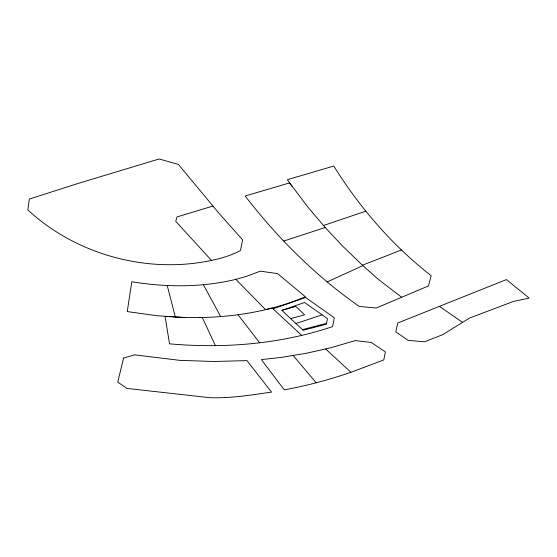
<?xml version="1.0" encoding="UTF-8"?>
<svg xmlns="http://www.w3.org/2000/svg" width="557" height="557" viewBox="0 0 557 557"><rect width="100%" height="100%" fill="white"/><g stroke="black" fill="none" stroke-linecap="round" stroke-linejoin="round"><path stroke-width="0.84" d="M462.526 322.378L442.676 334.68L424.566 341.768L408.149 340.39L395.818 331.84L397.705 323.018L506.417 279.586L529.15 298.086L513.401 301.448L469.398 318.117L462.526 322.378L439.438 306.357M327.126 281.953L362.858 265.605L342.499 246.006L325.218 227.507L308.411 207.761L289.612 182.898L245.171 196.008C277.581 238.048 315.708 276 359.265 306.461L376.24 308.007L428.451 285.95L431.16 275.701C392.386 245.47 359.745 207.719 333.761 166.056L287.335 179.695L292.251 186.581M401.486 249.947L362.405 265.202L378.502 279.517L401.681 297.257M273.048 308.822L305.577 297.452L334.346 317.852L332.557 326.618C280.262 344.156 224.276 348.696 169.523 343.836L165.06 316.397L185.509 317.567L202.309 317.511L215.406 345.66M350.945 372.292C329.201 379.818 306.879 385.688 284.258 389.858L261.358 359.592L281.09 357.434L305.758 353.389L329.925 347.986L355.248 340.599L371.254 342.471L385.347 351.871L383.801 359.913L350.945 372.292L325.692 348.988M281.877 310.36L304.582 302.5L327.46 318.611L326.381 324.209L303.175 330.28L281.877 310.36L295.844 306.468L304.595 314.837L290.698 318.611M323.513 225.488L365.768 211.187M295.948 323.52L322.092 314.83M283.798 241.021L325.218 227.507M212.99 206.034L177.008 216.924L175.727 221.317L211.493 260.411C221.526 258.33 231.427 255.371 240.478 250.49L242.615 239.851L219.667 214.104L178.393 164.419L159.149 158.982L78.342 183.364L29.291 199.079L27.85 209.94C76.156 254.64 147.104 274.107 211.493 260.411M302.465 329.612L326.555 323.297M235.848 279.349L245.609 276.648L260.265 271.168L277.546 273.591L305.368 296.79C292.522 302.256 279.175 306.475 265.592 309.671L235.848 279.349C201.808 287.586 166.223 287.349 131.779 281.779L127.275 311.586L156.872 315.728L185.509 317.567M199.712 317.608C224.109 317.058 248.554 314.301 272.164 308.007L301.776 335.453M293.233 355.575L316.174 382.777M237.992 314.726L259.701 342.827M203.368 284.711L220.649 316.536M167.191 285.449L175.385 317.086M123.584 358.054L117.757 382.144L127.073 388.438L209.871 397.684C230.528 398.408 251.137 395.073 271.538 392.086L246.946 360.609L213.616 361.493L179.96 360.358L134.585 354.879L123.584 358.054"/></g></svg>
